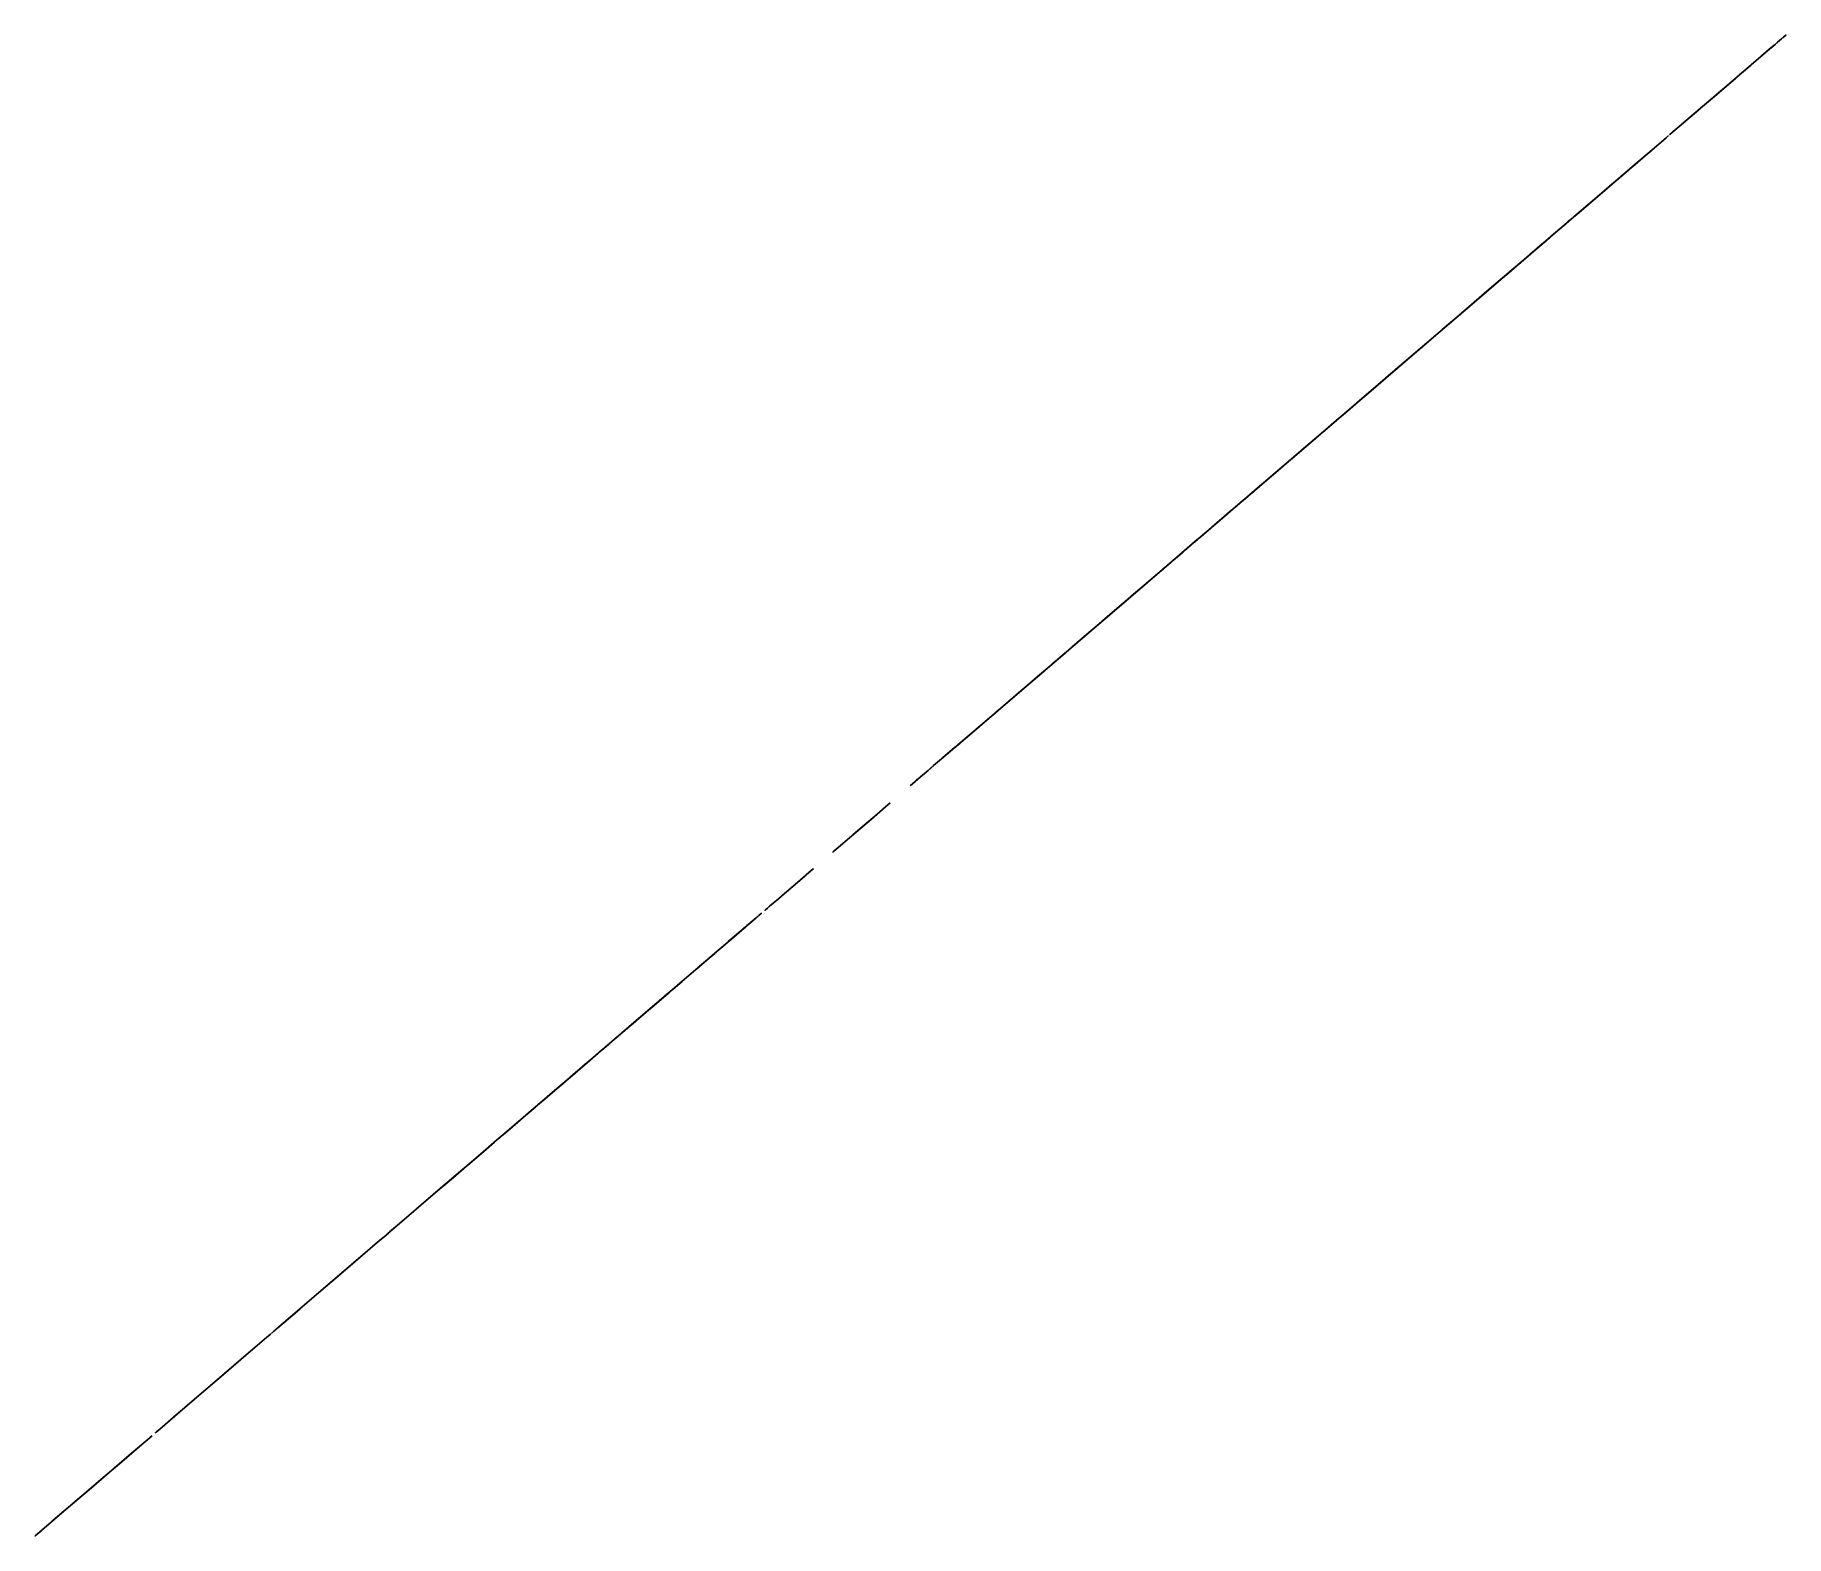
# Model space of a CAD drawing. Header units: metres. Extents: x 10.4 to 19.26, y 3.55 to 11.15.
import ezdxf

# ---------------------------------------------------------------- set-up
doc = ezdxf.new("R2010")
doc.units = ezdxf.units.M
doc.header["$MEASUREMENT"] = 0
doc.layers.add('C-Wand_Steine', color=5, linetype='Continuous')

msp = doc.modelspace()

# ---------------------------------------------------------------- linework, layer by layer
at = {"layer": 'C-Wand_Steine', "extrusion": (0.65081, -0.75924, -4.7566e-16), "elevation": 4.0711}
for points in [[(21.8558, 0.1528), (21.8667, 0.2104), (21.875, 0.2665), (21.8654, 0.2926), (21.8448, 0.335), (21.8188, 0.3761), (21.7955, 0.4062), (21.7612, 0.4186), (21.7146, 0.4227), (21.6392, 0.4569), (21.5885, 0.4775), (21.5721, 0.4788), (21.5474, 0.4597), (21.5378, 0.4473), (21.4473, 0.4104), (21.398, 0.3939), (21.3445, 0.3775), (21.3075, 0.3487), (21.2938, 0.3008), (21.265, 0.2391), (21.191, 0.1693), (21.1773, 0.1337), (21.1636, 0.0926), (21.1006, -0.0006), (21.1019, -0.0458), (21.1239, -0.0773), (21.1623, -0.0691), (21.2143, -0.0499), (21.2746, -0.0403), (21.3473, -0.0567), (21.4391, -0.0896), (21.5309, -0.0841), (21.6762, -0.0896), (21.7516, -0.0773), (21.8023, -0.0444), (21.8407, 0.0035), (21.8599, 0.035), (21.8708, 0.0748), (21.8736, 0.1145)], [(21.014, -0.0111), (21.0584, 0.0671), (21.0762, 0.1133), (21.0904, 0.163), (21.078, 0.1986), (21.0264, 0.2075), (20.918, 0.2004), (20.8344, 0.1879), (20.7864, 0.2004), (20.7438, 0.2234), (20.7029, 0.2252), (20.6282, 0.2341), (20.5091, 0.227), (20.4682, 0.2181), (20.4078, 0.227), (20.3669, 0.243), (20.3189, 0.2465), (20.2745, 0.2412), (20.2443, 0.2075), (20.2283, 0.124), (20.1892, 0.0778), (20.1607, 0.0494), (20.1501, 0.0138), (20.1696, -0.0182), (20.214, -0.0413), (20.2496, -0.075), (20.2976, -0.1088), (20.3385, -0.1212), (20.3403, -0.1638), (20.4238, -0.1727), (20.4825, -0.1532), (20.6513, -0.1354), (20.7527, -0.1141), (20.9126, -0.0928), (20.982, -0.0697)], [(20.9844, 0.3412), (20.973, 0.3779), (20.9413, 0.4196), (20.9186, 0.4512), (20.9047, 0.4816), (20.8857, 0.5031), (20.8515, 0.5132), (20.8161, 0.5119), (20.8034, 0.4955), (20.7984, 0.407), (20.7946, 0.3399), (20.7882, 0.3083), (20.7756, 0.2932), (20.8161, 0.278), (20.8692, 0.2653), (20.9198, 0.2691), (20.9489, 0.2856), (20.973, 0.3121)], [(20.8528, 0.6889), (20.8844, 0.737), (20.892, 0.8103), (20.8743, 0.8521), (20.8287, 0.8849), (20.7933, 0.9216), (20.7832, 0.9735), (20.7845, 1.0329), (20.7262, 1.0885), (20.6984, 1.1315), (20.6718, 1.1378), (20.6377, 1.1062), (20.6174, 1.0468), (20.5554, 0.981), (20.4947, 0.9115), (20.4631, 0.8407), (20.4694, 0.7471), (20.458, 0.603), (20.4441, 0.4575), (20.4201, 0.3513), (20.4239, 0.3222), (20.4403, 0.3058), (20.5036, 0.3071), (20.5706, 0.3096), (20.6326, 0.3071), (20.7098, 0.297), (20.7579, 0.2944), (20.7794, 0.321), (20.787, 0.4019), (20.7933, 0.4904), (20.811, 0.5347), (20.8249, 0.5802)], [(20.4249, 0.9087), (20.4005, 0.9743), (20.3733, 1.0534), (20.3411, 1.0842), (20.2498, 1.0996), (20.1919, 1.1202), (20.1172, 1.1755), (20.04, 1.1896), (19.986, 1.2218), (19.8664, 1.2282), (19.7609, 1.2398), (19.694, 1.2488), (19.584, 1.2488), (19.5415, 1.2218), (19.5261, 1.1974), (19.5094, 1.1867), (19.4489, 1.1867), (19.4206, 1.17), (19.3498, 1.1507), (19.2662, 1.1417), (19.2263, 1.0749), (19.1852, 0.9656), (19.1646, 0.9231), (19.1672, 0.8756), (19.2083, 0.8319), (19.2559, 0.783), (19.2829, 0.7213), (19.2791, 0.6673), (19.2611, 0.603), (19.2727, 0.5361), (19.2997, 0.4821), (19.3679, 0.4474), (19.4901, 0.4474), (19.5454, 0.4526), (19.584, 0.4847), (19.6483, 0.459), (19.7204, 0.4358), (19.8786, 0.441), (19.9566, 0.4703), (20.0299, 0.4896), (20.0943, 0.4561), (20.156, 0.4446), (20.2294, 0.4214), (20.2731, 0.3841), (20.2924, 0.3816), (20.3387, 0.433), (20.3503, 0.5076), (20.3529, 0.6194), (20.3567, 0.7017), (20.394, 0.7879), (20.4288, 0.8509)], [(20.2953, -0.1302), (20.2344, -0.0875), (20.1986, -0.0606), (20.183, -0.0449), (20.1298, -0.0284), (20.1046, -0.004), (20.0723, 0.016), (20.0349, 0.023), (19.9983, 0.0126), (19.9818, -0.0188), (19.9818, -0.0623), (19.9617, -0.1015), (19.9452, -0.1285), (19.9443, -0.1781), (19.994, -0.2042), (20.0776, -0.1998), (20.1655, -0.1972), (20.2509, -0.2007), (20.3101, -0.192), (20.3241, -0.1729)], [(19.1246, -0.1534), (19.0358, -0.0936), (18.8459, 0.1003), (18.8336, 0.1664), (18.8707, 0.2633), (18.8872, 0.3293), (18.9636, 0.4263), (19.1101, 0.4304), (19.2319, 0.4428), (19.3929, 0.4015), (19.6138, 0.4098), (19.8284, 0.385), (19.9502, 0.3768), (20.0266, 0.3231), (20.0802, 0.2221), (20.0555, 0.1272), (19.9007, -0.042), (19.6984, -0.1307), (19.461, -0.1513), (19.2567, -0.1596)], [(19.0849, 0.8383), (19.0756, 0.9305), (19.0694, 0.9513), (19.0479, 1.0158), (19.0151, 1.0364), (18.9689, 1.0333), (18.9494, 1.0117), (18.9187, 0.9994), (18.8694, 1.0169), (18.8212, 1.0261), (18.6761, 1.0302), (18.6135, 1.0087), (18.5438, 0.9851), (18.4843, 0.9646), (18.4186, 0.9769), (18.3663, 1.0159), (18.2993, 1.0856), (18.2183, 1.1184), (18.1403, 1.1296), (18.0921, 1.1327), (18.0675, 1.1614), (18.0255, 1.1881), (17.9762, 1.1573), (17.9332, 1.1153), (17.8993, 1.0763), (17.8788, 1.0456), (17.8768, 1.0179), (17.8932, 0.8713), (17.8911, 0.8068), (17.9106, 0.7688), (17.9414, 0.734), (17.9527, 0.7186), (17.9496, 0.6776), (17.9352, 0.6581), (17.9352, 0.6233), (17.9588, 0.5669), (17.9916, 0.5167), (18.0224, 0.4962), (18.0778, 0.4808), (18.166, 0.4788), (18.2142, 0.4685), (18.2398, 0.4726), (18.2819, 0.4829), (18.3291, 0.4726), (18.3721, 0.4583), (18.4111, 0.4613), (18.4562, 0.4767), (18.4829, 0.4941), (18.5111, 0.4854), (18.5286, 0.4669), (18.547, 0.4505), (18.5798, 0.4444), (18.6229, 0.4392), (18.6486, 0.4269), (18.6732, 0.4228), (18.7306, 0.4341), (18.8404, 0.5018), (18.9536, 0.5615), (19.0449, 0.6179), (19.0849, 0.6784)], [(18.9739, -0.0734), (18.9561, -0.0603), (18.9323, -0.0497), (18.9026, -0.0152), (18.8551, 0.0275), (18.8314, 0.0524), (18.7744, 0.037), (18.7423, 0.0085), (18.7447, -0.0568), (18.747, -0.1256), (18.7589, -0.16), (18.7874, -0.1838), (18.8623, -0.1933), (18.9501, -0.1945), (18.9822, -0.1743), (18.9917, -0.128)], [(18.4697, -0.1232), (18.31, -0.1052), (18.2546, -0.0743), (18.2417, 0.0016), (18.2559, 0.048), (18.3564, 0.0699), (18.3924, 0.1355), (18.4015, 0.187), (18.489, 0.1986), (18.5947, 0.1934), (18.6977, 0.1999), (18.7338, 0.1716), (18.7338, 0.0711), (18.7423, 0.0085), (18.6694, -0.0962), (18.5444, -0.1271)], [(17.8806, -0.0295), (17.8663, -0.007), (17.8888, 0.085), (17.8786, 0.1402), (17.7988, 0.1525), (17.76, 0.1893), (17.7849, 0.2712), (17.8323, 0.2945), (17.9175, 0.354), (17.94, 0.3974), (17.9866, 0.4335), (18.0871, 0.4552), (18.1876, 0.4568), (18.2502, 0.4295), (18.3644, 0.3668), (18.4005, 0.2937), (18.3941, 0.2271), (18.2896, 0.1363), (18.19, 0.0873), (18.1337, -0.0115), (18.0831, -0.0372), (18.0099, -0.0485), (17.9198, -0.0448)], [(17.7578, 0.689), (17.7457, 0.7511), (17.7285, 0.7872), (17.7371, 0.8321), (17.7371, 0.8717), (17.7319, 0.9045), (17.6854, 0.9286), (17.6077, 0.9924), (17.5387, 1.0286), (17.4887, 1.0476), (17.4421, 1.0993), (17.399, 1.1459), (17.3455, 1.1304), (17.2834, 1.077), (17.254, 1.0442), (17.1902, 1.0339), (17.1764, 1.0011), (17.1833, 0.9459), (17.1661, 0.889), (17.1626, 0.7873), (17.1816, 0.7459), (17.1954, 0.6614), (17.1988, 0.6114), (17.1833, 0.5769), (17.1833, 0.5442), (17.1885, 0.4959), (17.1919, 0.4666), (17.1988, 0.389), (17.1747, 0.3545), (17.1505, 0.3097), (17.1454, 0.2752), (17.1747, 0.2355), (17.1954, 0.2011), (17.2126, 0.1855), (17.2282, 0.1769), (17.2765, 0.1666), (17.3213, 0.1666), (17.3679, 0.1786), (17.43, 0.1907), (17.4801, 0.2217), (17.5128, 0.2424), (17.5629, 0.2407), (17.6095, 0.2217), (17.644, 0.2148), (17.6992, 0.2252), (17.725, 0.2442), (17.7526, 0.2631), (17.7682, 0.2959), (17.7837, 0.32), (17.8182, 0.3373), (17.8493, 0.3493), (17.8544, 0.3666), (17.8251, 0.4062), (17.813, 0.5097), (17.7906, 0.558), (17.7768, 0.6218)], [(16.6072, -0.0444), (16.6123, 0.0985), (16.6225, 0.1878), (16.6942, 0.2251), (16.8648, 0.2265), (16.9803, 0.232), (17.0692, 0.2299), (17.1189, 0.1967), (17.1585, 0.1865), (17.2282, 0.1769), (17.3232, 0.1125), (17.3985, 0.1329), (17.6422, 0.0793), (17.7328, 0.0704), (17.7482, 0.0245), (17.7303, -0.0508), (17.5223, -0.0482), (17.1572, -0.0457), (16.8713, -0.024), (16.7756, -0.0265), (16.6416, -0.0418)], [(17.0697, 0.4409), (17.034, 0.5495), (17.0518, 0.6045), (17.056, 0.6278), (17.0477, 0.6622), (17.0353, 0.7144), (17.0188, 0.7392), (16.9817, 0.7859), (16.9294, 0.8065), (16.8249, 0.8189), (16.7162, 0.8354), (16.6543, 0.8464), (16.6035, 0.8409), (16.5608, 0.8038), (16.5168, 0.7378), (16.5168, 0.713), (16.4921, 0.6636), (16.4302, 0.5866), (16.371, 0.5344), (16.3531, 0.511), (16.3531, 0.4423), (16.3669, 0.3997), (16.3449, 0.2677), (16.3133, 0.2251), (16.2775, 0.199), (16.261, 0.1495), (16.2789, 0.1151), (16.294, 0.1069), (16.3339, 0.1151), (16.3628, 0.1192), (16.3848, 0.0973), (16.4054, 0.0808), (16.4494, 0.0904), (16.5361, 0.0986), (16.5636, 0.1), (16.576, 0.1467), (16.587, 0.2072), (16.6942, 0.2251), (16.8648, 0.2265), (16.8992, 0.2526), (16.9803, 0.232), (17.0353, 0.2375), (17.0601, 0.2608), (17.0656, 0.3447), (17.0711, 0.39)], [(16.3409, -0.0178), (16.3697, 0.0091), (16.377, 0.0311), (16.3728, 0.0947), (16.3495, 0.1081), (16.3061, 0.091), (16.259, 0.0714), (16.1935, 0.0727), (16.1464, 0.0727), (16.114, 0.0727), (16.1033, 0.0641), (16.0801, 0.0415), (16.0593, 0.0103), (16.0391, -0.0294), (16.0519, -0.0655), (16.1052, -0.0912), (16.1559, -0.1095), (16.2557, -0.1181), (16.3334, -0.1108), (16.3299, -0.0405)], [(15.9042, -0.032), (15.9024, 0.0056), (15.8928, 0.0248), (15.8325, 0.0283), (15.7591, 0.0213), (15.7311, 0.0056), (15.6577, 0.0073), (15.6175, 0.0265), (15.5703, 0.0274), (15.5301, 0.0213), (15.5213, -0.0006), (15.5257, -0.025), (15.5589, -0.0416), (15.6315, -0.0573), (15.7783, -0.0556), (15.8727, -0.0503)], [(15.3891, 0.0503), (15.3909, 0.0829), (15.39, 0.1253), (15.3801, 0.1352), (15.3051, 0.1109), (15.2418, 0.0964), (15.1858, 0.0892), (15.156, 0.0765), (15.1243, 0.0693), (15.0999, 0.0693), (15.0683, 0.0666), (15.0719, 0.0251), (15.0864, -0.0066), (15.1243, -0.03), (15.1614, -0.0309), (15.212, -0.0129), (15.2698, -0.0075), (15.334, 0.0214), (15.3593, 0.0205)], [(14.957, 0.6961), (14.9761, 0.7702), (14.9785, 0.8993), (14.9833, 1.0356), (14.9976, 1.0715), (14.9665, 1.0834), (14.902, 1.0691), (14.7752, 1.0619), (14.7202, 1.0715), (14.6053, 1.1073), (14.5168, 1.1264), (14.402, 1.124), (14.3422, 1.1551), (14.2115, 1.1817), (14.1134, 1.1698), (14.032, 1.1602), (13.9555, 1.1769), (13.8837, 1.1817), (13.8239, 1.1698), (13.7641, 1.165), (13.6948, 1.1793), (13.6421, 1.1913), (13.5704, 1.1865), (13.5203, 1.1842), (13.4772, 1.1985), (13.4342, 1.2105), (13.372, 1.1865), (13.3457, 1.1268), (13.3385, 1.0335), (13.3218, 0.8327), (13.2931, 0.6702), (13.2954, 0.4837), (13.3218, 0.3235), (13.3289, 0.2231), (13.3218, 0.1729), (13.348, 0.1652), (13.3982, 0.1843), (13.4748, 0.1796), (13.5681, 0.1509), (13.6207, 0.1533), (13.6542, 0.1843), (13.6901, 0.1987), (13.7738, 0.1987), (13.8192, 0.1987), (13.8455, 0.2321), (13.891, 0.2465), (13.9269, 0.2345), (13.958, 0.2298), (14.0034, 0.2178), (13.9994, 0.1527), (14.0233, 0.1431), (14.0616, 0.1431), (14.1549, 0.1622), (14.2051, 0.1766), (14.2649, 0.1885), (14.3295, 0.1694), (14.3606, 0.167), (14.4252, 0.1742), (14.4515, 0.1479), (14.4539, 0.1216), (14.5161, 0.1288), (14.6333, 0.1527), (14.7338, 0.1837), (14.8247, 0.2005), (14.9084, 0.2507), (14.9491, 0.2865), (14.9706, 0.3678), (14.9881, 0.414), (14.9905, 0.4762), (14.9881, 0.5479), (14.9665, 0.6124)], [(15.0171, 0.1461), (15.0108, 0.1777), (14.9773, 0.1976), (14.9348, 0.1759), (14.9403, 0.1136), (14.943, 0.0224), (14.9475, -0.0246), (14.9529, -0.0851), (14.9818, -0.0851), (15.0108, -0.0661), (15.0352, -0.0327), (15.0424, 0.0043), (15.0451, 0.0612), (15.027, 0.0856), (15.0207, 0.11)], [(14.9312, -0.0363), (14.9249, -0.0065), (14.9113, 0.0215), (14.8878, 0.0233), (14.839, 0.0088), (14.7875, -0.0111), (14.7369, -0.0111), (14.6782, -0.0038), (14.6167, -0.0101), (14.6068, -0.039), (14.6249, -0.068), (14.6465, -0.0923), (14.6972, -0.1194), (14.7794, -0.1194), (14.8607, -0.1203), (14.915, -0.114), (14.9385, -0.0815)], [(14.4346, 0.1284), (14.4158, 0.1491), (14.3127, 0.1509), (14.2545, 0.1622), (14.1927, 0.1584), (14.1345, 0.1397), (14.067, 0.1266), (14.0201, 0.1209), (14.007, 0.0722), (14.0032, 0.0085), (13.9807, -0.0646), (13.9714, -0.1227), (13.9939, -0.149), (14.0501, -0.1433), (14.0632, -0.0777), (14.0895, -0.029), (14.1401, -0.014), (14.2283, -0.014), (14.2714, -0.014), (14.3352, -0.0009), (14.3764, -0.029), (14.3971, -0.0684), (14.4252, -0.0702), (14.4477, -0.0327), (14.4421, 0.031)], [(14.3709, -0.0815), (14.3654, -0.0613), (14.3516, -0.0383), (14.3249, -0.0209), (14.2955, -0.0255), (14.2744, -0.0347), (14.1843, -0.0383), (14.1292, -0.0383), (14.0924, -0.0466), (14.0732, -0.0705), (14.0686, -0.1146), (14.0676, -0.1467), (14.0906, -0.1743), (14.1154, -0.188), (14.1568, -0.1825), (14.1954, -0.1678), (14.2514, -0.1596), (14.3121, -0.1559), (14.3626, -0.1403)], [(13.9384, 0.014), (13.9384, 0.0702), (13.944, 0.1227), (13.9647, 0.1527), (13.9797, 0.1695), (13.959, 0.1976), (13.9084, 0.2089), (13.8559, 0.1939), (13.8052, 0.1733), (13.7077, 0.1789), (13.6665, 0.1714), (13.6177, 0.1377), (13.5708, 0.132), (13.5277, 0.1508), (13.4283, 0.1658), (13.3833, 0.1639), (13.342, 0.1414), (13.3233, 0.0796), (13.3308, -0.091), (13.342, -0.1191), (13.3795, -0.1322), (13.4395, -0.1378), (13.4714, -0.1397), (13.4958, -0.0498), (13.6552, -0.0573), (13.7584, -0.061), (13.8184, -0.0423), (13.8503, -0.0535), (13.869, -0.0929), (13.8859, -0.1229), (13.9234, -0.0647), (13.9328, -0.0329)], [(13.8559, -0.1435), (13.8503, -0.0929), (13.8334, -0.0722), (13.8071, -0.0685), (13.7565, -0.0704), (13.6965, -0.076), (13.6496, -0.076), (13.6027, -0.076), (13.5577, -0.0704), (13.5389, -0.0666), (13.5202, -0.0685), (13.5033, -0.091), (13.4939, -0.1303), (13.4939, -0.1791), (13.4939, -0.2241), (13.5221, -0.2428), (13.5671, -0.2428), (13.6683, -0.2391), (13.7227, -0.2297), (13.7715, -0.2334), (13.8071, -0.2072), (13.8427, -0.1716)], [(13.304, 0.1148), (13.2992, 0.1889), (13.2801, 0.2224), (13.1916, 0.2654), (13.0791, 0.2654), (13.0074, 0.2463), (12.95, 0.2463), (12.8997, 0.2606), (12.682, 0.2272), (12.6199, 0.1794), (12.5672, 0.1076), (12.5696, 0.0431), (12.584, -0.0621), (12.6151, -0.1147), (12.6797, -0.1458), (12.9069, -0.1673), (13.0552, -0.1721), (13.1007, -0.1577), (13.194, -0.1171), (13.2657, -0.0382), (13.2825, 0.0335)], [(12.5303, -0.1388), (12.5542, -0.1005), (12.5685, -0.0431), (12.559, 0.0334), (12.5303, 0.0979), (12.4872, 0.1648), (12.3867, 0.1959), (12.2887, 0.2007), (12.181, 0.2127), (12.0495, 0.2342), (11.9705, 0.2485), (11.9059, 0.2413), (11.8222, 0.2031), (11.7839, 0.1266), (11.7863, 0.0692), (11.7815, -0.0671), (11.7959, -0.1173), (11.827, -0.1507), (11.9227, -0.1555), (12.0471, -0.1746), (12.3293, -0.1794), (12.5135, -0.1794)], [(11.7469, 0.1339), (11.7158, 0.1578), (11.6249, 0.1865), (11.4599, 0.2199), (11.3116, 0.2534), (11.2159, 0.2701), (11.1441, 0.2558), (11.0532, 0.2271), (11.0102, 0.1602), (11.0054, 0.0789), (11.015, -0.0383), (11.0341, -0.0669), (11.1681, -0.0717), (11.235, -0.0861), (11.3427, -0.1052), (11.4671, -0.1076), (11.5962, -0.1243), (11.7469, -0.1387), (11.7733, -0.0837), (11.7709, -0.0263)], [(10.983, 0), (10.9806, 0.0645), (10.9711, 0.1339), (10.9591, 0.1984), (10.8969, 0.2175), (10.7653, 0.2367), (10.6577, 0.2582), (10.5596, 0.2558), (10.4711, 0.2462), (10.3252, 0.2582), (10.2415, 0.2367), (10.2032, 0.1865), (10.2056, 0.1052), (10.2199, 0), (10.2797, -0.0215), (10.3802, -0.055), (10.495, -0.0885), (10.5788, -0.0885), (10.7318, -0.0908), (10.8467, -0.0645), (10.9543, -0.0454)]]:
    msp.add_lwpolyline(points, close=True, dxfattribs=at)
msp.add_lwpolyline([(16.5636, 0.1), (16.4494, 0.0904), (16.4054, 0.0808), (16.394, 0.0168), (16.3608, -0.0291), (16.3685, -0.0814), (16.3927, -0.1005), (16.4719, -0.0814), (16.5523, -0.0571), (16.6072, -0.0444), (16.6123, 0.0985), (16.5893, 0.1125), (16.5636, 0.1)], dxfattribs=at)

doc.saveas('drawing.dxf')
